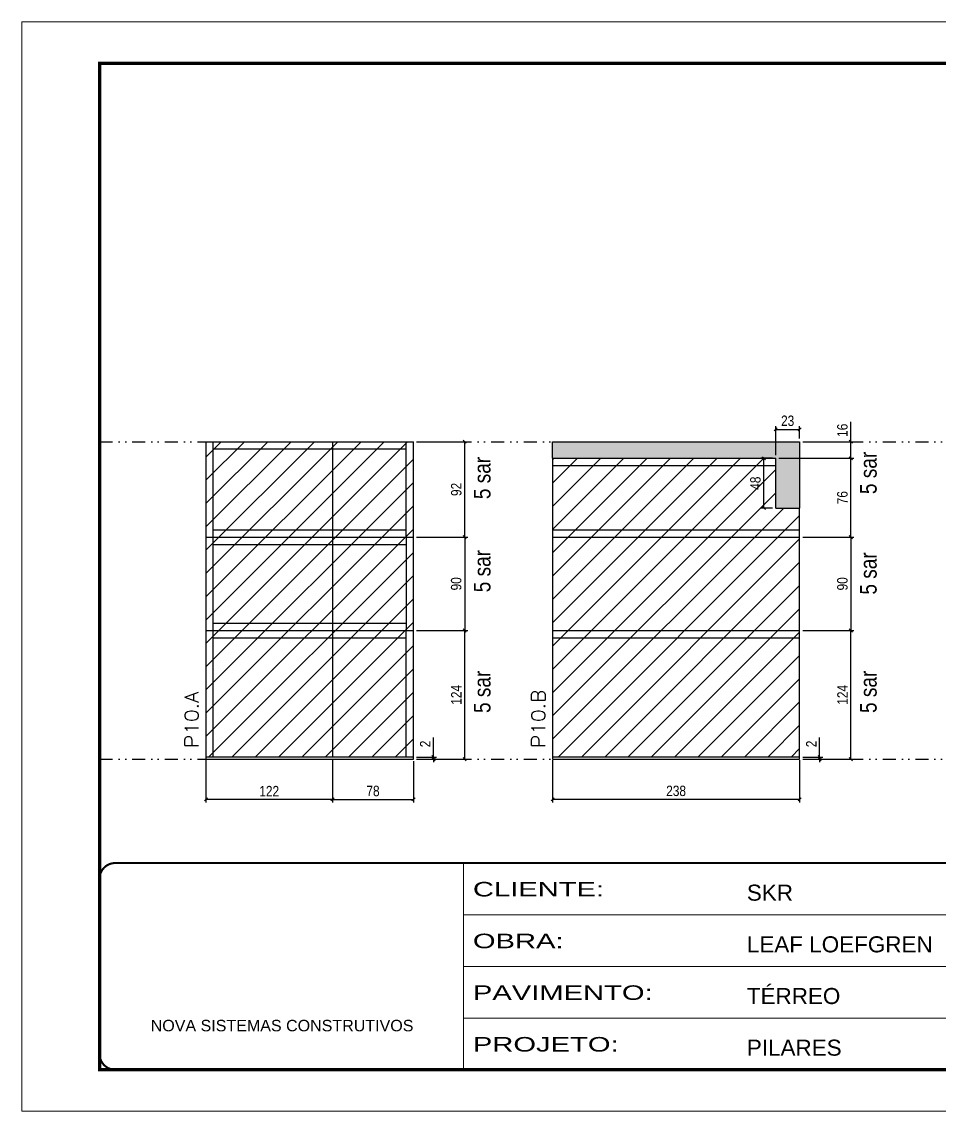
# Model space of a CAD drawing. Extents: x 14400 to 27878, y -21631 to 6985.
# Drawn here: x 19182 to 20066, y -2105 to -1055 of the extents above; entities that cross this region are included whole.
import ezdxf

# ---------------------------------------------------------------- set-up
doc = ezdxf.new("R2010")
doc.units = 0
for name, pattern in [('CONTINUO', [0]), ('DASHED', [0.75, 0.5, -0.25]), ('DIVIDE2', [0.625, 0.25, -0.125, 0, -0.125, 0, -0.125])]:
    doc.linetypes.add(name, pattern=pattern)
for name, color, linetype in [('COTA', 241, 'Continuous'), ('NOMENCLATURA', 7, 'Continuous'), ('Nível', 160, 'Continuous'), ('Painéis', 200, 'Continuous'), ('SARR_2.2x7', 40, 'Continuous')]:
    doc.layers.add(name, color=color, linetype=linetype)
for name, color, linetype, lineweight in [('Folhas', 255, 'Continuous', 9), ('Hachura', 251, 'Continuous', 9), ('SARRAFO DE PRESSAO', 251, 'DASHED', 9), ('Texto Seção', 7, 'Continuous', 15)]:
    doc.layers.add(name, color=color, linetype=linetype, lineweight=lineweight)
doc.styles.add('ARIAL', font='arial.ttf')
doc.styles.add('ARIAL_NARROW', font='ARIALN.TTF', dxfattribs={"height": 0.2})
doc.styles.add('COTA TECNICA', font='techl___.ttf', dxfattribs={"height": 10})
doc.styles.add('COTA TECNICA-50', font='techl___.ttf', dxfattribs={"height": 10})
doc.styles.add('REGUA-120', font='ROMANS.shx', dxfattribs={"height": 15})
doc.styles.add('Tecnologia', font='')
doc.styles.get('Tecnologia').set_extended_font_data('Forgotten Futurist')
doc.dimstyles.new('COTA PAINEL-50', dxfattribs={"dimtxt": 10, "dimasz": 3, "dimexe": 3, "dimexo": 3, "dimgap": 3, "dimtad": 1, "dimdec": 1, "dimzin": 12, "dimdsep": 46, "dimtxsty": 'COTA TECNICA-50', "dimblk1": 'OBLIQUE', "dimblk2": 'OBLIQUE', "dimsah": 1, "dimcen": 0.9, "dimclrd": 4, "dimclre": 4, "dimclrt": 240, "dimadec": 1, "dimazin": 3, "dimtfac": 1, "dimtdec": 1, "dimtmove": 0, "dimatfit": 3, "dimfxl": 1, "dimtolj": 1, "dimtzin": 12, "dimarcsym": 0})
doc.dimstyles.new('PAINEL', dxfattribs={"dimtxt": 10, "dimasz": 3, "dimexe": 3, "dimexo": 3, "dimgap": 3, "dimtad": 1, "dimdec": 1, "dimzin": 12, "dimdsep": 46, "dimtxsty": 'COTA TECNICA', "dimblk1": 'OBLIQUE', "dimblk2": 'OBLIQUE', "dimsah": 1, "dimcen": 0.9, "dimclrd": 4, "dimclre": 4, "dimclrt": 240, "dimadec": 1, "dimazin": 3, "dimtfac": 1, "dimtdec": 1, "dimtmove": 0, "dimatfit": 3, "dimfxl": 1, "dimtolj": 1, "dimtzin": 12, "dimarcsym": 0})

# ---------------------------------------------------------------- blocks, each defined once
blk = doc.blocks.new('9999999999')
at = {"color": 30, "linetype": 'CONTINUO'}
for p, q in [((98564.6, 34230.2), (98564.6, 34429.4)), ((98564.6, 34379.6), (99584, 34379.6)), ((98564.6, 34329.8), (99488, 34329.8)), ((98564.6, 34280), (99488, 34280))]:
    blk.add_line(p, q, dxfattribs=at)
at = {"color": 30, "linetype": 'CONTINUO', "const_width": 2}
blk.add_lwpolyline([(99584, 34230.2), (99584, 34414.4, 0.414214), (99569, 34429.4), (98229, 34429.4, 0.414214), (98214, 34414.4), (98214, 34245.2, 0.414214), (98229, 34230.2), (99584, 34230.2)], format="xyb", dxfattribs=at)
at = {"layer": 'Folhas'}
blk.add_lwpolyline([(98139, 34190.2), (99624, 34190.2), (99624, 35240.2), (98139, 35240.2)], close=True, dxfattribs=at)
at = {"layer": 'Folhas', "color": 30, "const_width": 3}
blk.add_lwpolyline([(98214, 34230.2), (99584, 34230.2), (99584, 35200.2), (98214, 35200.2)], close=True, dxfattribs=at)
at = {"color": 7, "linetype": 'Continuous', "ltscale": 5, "style": 'ARIAL'}
for s, height, p in [('SKR', 15.48, (98837.7, 34393.1)), ('LEAF LOEFGREN', 15.483, (98837.7, 34343.3)), ('TÉRREO', 15.48, (98837.7, 34293.5)), ('NOVA SISTEMAS CONSTRUTIVOS', 11.059, (98263.2, 34267.2)), ('PILARES', 15.48, (98837.7, 34243.7))]:
    blk.add_text(s, height=height, dxfattribs=at).set_placement(p)
at = {"layer": 'Folhas', "color": 7, "style": 'Tecnologia', "width": 1.5}
for s, p in [('CLIENTE:', (98573.7, 34397.2)), ('OBRA:', (98573.7, 34347.3)), ('PAVIMENTO:', (98573.7, 34297.5)), ('PROJETO:', (98573.7, 34247.7))]:
    blk.add_text(s, height=14, dxfattribs=at).set_placement(p)
blk = doc.blocks.new('_Oblique')
at = {"color": 0, "linetype": 'ByBlock', "lineweight": -2}
blk.add_line((-0.5, -0.5), (0.5, 0.5), dxfattribs=at)
blk = doc.blocks.new('*D1189')
at = {"layer": 'COTA', "color": 4, "lineweight": -2, "transparency": 16777216}
for p, q in [((19359.4, -1767), (19359.4, -1807.8)), ((19481.4, -1767), (19481.4, -1807.8)), ((19481.4, -1804.8), (19359.4, -1804.8))]:
    blk.add_line(p, q, dxfattribs=at)
at = {"layer": 'Defpoints', "color": 0, "transparency": 16777216}
for p in [(19359.4, -1764), (19481.4, -1764), (19359.4, -1804.8)]:
    blk.add_point(p, dxfattribs=at)
at = {"layer": 'COTA', "color": 4, "lineweight": -2, "transparency": 16777216, "xscale": 3, "yscale": 3, "zscale": 3, "rotation": 180}
blk.add_blockref('_Oblique', (19359.4, -1804.8), dxfattribs=at)
at = {"layer": 'COTA', "color": 4, "lineweight": -2, "transparency": 16777216, "xscale": 3, "yscale": 3, "zscale": 3}
blk.add_blockref('_Oblique', (19481.4, -1804.8), dxfattribs=at)
at = {"layer": 'COTA', "color": 240, "transparency": 16777216, "insert": (19420.4, -1796.8), "char_height": 10, "attachment_point": 5, "style": 'COTA TECNICA'}
blk.add_mtext('\\A1;122', dxfattribs=at)
blk = doc.blocks.new('*D1190')
at = {"layer": 'COTA', "color": 4, "lineweight": -2, "transparency": 16777216}
for p, q in [((19578.7, -1764), (19578.7, -1745.2)), ((19562.4, -1764), (19581.7, -1764)), ((19562.4, -1766), (19581.7, -1766)), ((19578.7, -1766), (19578.7, -1764)), ((19578.7, -1766), (19578.7, -1769))]:
    blk.add_line(p, q, dxfattribs=at)
at = {"layer": 'Defpoints', "color": 0, "transparency": 16777216}
for p in [(19559.4, -1764), (19559.4, -1766), (19578.7, -1766)]:
    blk.add_point(p, dxfattribs=at)
at = {"layer": 'COTA', "color": 4, "lineweight": -2, "transparency": 16777216, "xscale": 3, "yscale": 3, "zscale": 3}
for p, rotation in [((19578.7, -1764), 270), ((19578.7, -1766), 90)]:
    blk.add_blockref('_Oblique', p, dxfattribs=dict(at, rotation=rotation))
at = {"layer": 'COTA', "color": 240, "transparency": 16777216, "insert": (19570.7, -1751.3), "char_height": 10, "attachment_point": 5, "rotation": 90, "style": 'COTA TECNICA-50'}
blk.add_mtext('\\A1;2', dxfattribs=at)
blk = doc.blocks.new('*D1191')
at = {"layer": 'COTA', "color": 4, "lineweight": -2, "transparency": 16777216}
for p, q in [((19562.4, -1460), (19611.8, -1460)), ((19608.8, -1552), (19608.8, -1460)), ((19562.4, -1552), (19611.8, -1552))]:
    blk.add_line(p, q, dxfattribs=at)
at = {"layer": 'Defpoints', "color": 0, "transparency": 16777216}
for p in [(19559.4, -1460), (19608.8, -1460), (19559.4, -1552)]:
    blk.add_point(p, dxfattribs=at)
at = {"layer": 'COTA', "color": 4, "lineweight": -2, "transparency": 16777216, "xscale": 3, "yscale": 3, "zscale": 3}
for p, rotation in [((19608.8, -1460), 90), ((19608.8, -1552), 270)]:
    blk.add_blockref('_Oblique', p, dxfattribs=dict(at, rotation=rotation))
at = {"layer": 'COTA', "color": 240, "transparency": 16777216, "insert": (19600.7, -1506), "char_height": 10, "attachment_point": 5, "rotation": 90, "style": 'COTA TECNICA-50'}
blk.add_mtext('\\A1;92', dxfattribs=at)
blk = doc.blocks.new('*D1201')
at = {"layer": 'COTA', "color": 4, "linetype": 'ByBlock', "lineweight": -2, "transparency": 16777216}
for p, q in [((19562.4, -1642), (19611.8, -1642)), ((19608.8, -1766), (19608.8, -1642)), ((19562.4, -1766), (19611.8, -1766))]:
    blk.add_line(p, q, dxfattribs=at)
at = {"layer": 'Defpoints', "color": 0, "linetype": 'ByBlock', "transparency": 16777216}
for p in [(19559.4, -1642), (19608.8, -1642), (19559.4, -1766)]:
    blk.add_point(p, dxfattribs=at)
at = {"layer": 'COTA', "color": 4, "linetype": 'ByBlock', "lineweight": -2, "transparency": 16777216, "xscale": 3, "yscale": 3, "zscale": 3}
for p, rotation in [((19608.8, -1642), 90), ((19608.8, -1766), 270)]:
    blk.add_blockref('_Oblique', p, dxfattribs=dict(at, rotation=rotation))
at = {"layer": 'COTA', "color": 240, "linetype": 'ByBlock', "transparency": 16777216, "insert": (19600.7, -1704), "char_height": 10, "attachment_point": 5, "rotation": 90, "style": 'COTA TECNICA'}
blk.add_mtext('\\A1;124', dxfattribs=at)
blk = doc.blocks.new('*D1202')
at = {"layer": 'COTA', "color": 4, "linetype": 'ByBlock', "lineweight": -2, "transparency": 16777216}
for p, q in [((19562.4, -1642), (19611.8, -1642)), ((19608.8, -1766), (19608.8, -1642)), ((19562.4, -1766), (19611.8, -1766))]:
    blk.add_line(p, q, dxfattribs=at)
at = {"layer": 'Defpoints', "color": 0, "linetype": 'ByBlock', "transparency": 16777216}
for p in [(19559.4, -1642), (19608.8, -1642), (19559.4, -1766)]:
    blk.add_point(p, dxfattribs=at)
at = {"layer": 'COTA', "color": 4, "linetype": 'ByBlock', "lineweight": -2, "transparency": 16777216, "xscale": 3, "yscale": 3, "zscale": 3}
for p, rotation in [((19608.8, -1642), 90), ((19608.8, -1766), 270)]:
    blk.add_blockref('_Oblique', p, dxfattribs=dict(at, rotation=rotation))
at = {"layer": 'COTA', "color": 240, "linetype": 'ByBlock', "transparency": 16777216, "insert": (19600.7, -1704), "char_height": 10, "attachment_point": 5, "rotation": 90, "style": 'COTA TECNICA'}
blk.add_mtext('\\A1;124', dxfattribs=at)
blk = doc.blocks.new('*D1192')
at = {"layer": 'COTA', "color": 4, "lineweight": -2, "transparency": 16777216}
for p, q in [((19693.5, -1767), (19693.5, -1807.8)), ((19931.5, -1767), (19931.5, -1807.8)), ((19931.5, -1804.8), (19693.5, -1804.8))]:
    blk.add_line(p, q, dxfattribs=at)
at = {"layer": 'Defpoints', "color": 0, "transparency": 16777216}
for p in [(19693.5, -1764), (19931.5, -1764), (19693.5, -1804.8)]:
    blk.add_point(p, dxfattribs=at)
at = {"layer": 'COTA', "color": 4, "lineweight": -2, "transparency": 16777216, "xscale": 3, "yscale": 3, "zscale": 3, "rotation": 180}
blk.add_blockref('_Oblique', (19693.5, -1804.8), dxfattribs=at)
at = {"layer": 'COTA', "color": 4, "lineweight": -2, "transparency": 16777216, "xscale": 3, "yscale": 3, "zscale": 3}
blk.add_blockref('_Oblique', (19931.5, -1804.8), dxfattribs=at)
at = {"layer": 'COTA', "color": 240, "transparency": 16777216, "insert": (19812.5, -1796.6), "char_height": 10, "attachment_point": 5, "style": 'COTA TECNICA'}
blk.add_mtext('\\A1;238', dxfattribs=at)
blk = doc.blocks.new('*D1193')
at = {"layer": 'COTA', "color": 4, "lineweight": -2, "transparency": 16777216}
for p, q in [((19950.8, -1764), (19950.8, -1745.2)), ((19934.5, -1764), (19953.8, -1764)), ((19934.5, -1766), (19953.8, -1766)), ((19950.8, -1766), (19950.8, -1764)), ((19950.8, -1766), (19950.8, -1769))]:
    blk.add_line(p, q, dxfattribs=at)
at = {"layer": 'Defpoints', "color": 0, "transparency": 16777216}
for p in [(19931.5, -1764), (19931.5, -1766), (19950.8, -1766)]:
    blk.add_point(p, dxfattribs=at)
at = {"layer": 'COTA', "color": 4, "lineweight": -2, "transparency": 16777216, "xscale": 3, "yscale": 3, "zscale": 3}
for p, rotation in [((19950.8, -1764), 270), ((19950.8, -1766), 90)]:
    blk.add_blockref('_Oblique', p, dxfattribs=dict(at, rotation=rotation))
at = {"layer": 'COTA', "color": 240, "transparency": 16777216, "insert": (19942.8, -1751.3), "char_height": 10, "attachment_point": 5, "rotation": 90, "style": 'COTA TECNICA-50'}
blk.add_mtext('\\A1;2', dxfattribs=at)
blk = doc.blocks.new('*D1194')
at = {"layer": 'COTA', "color": 4, "lineweight": -2, "transparency": 16777216}
for p, q in [((19911.5, -1476), (19983.9, -1476)), ((19980.9, -1552), (19980.9, -1476)), ((19934.5, -1552), (19983.9, -1552))]:
    blk.add_line(p, q, dxfattribs=at)
at = {"layer": 'Defpoints', "color": 0, "transparency": 16777216}
for p in [(19908.5, -1476), (19980.9, -1476), (19931.5, -1552)]:
    blk.add_point(p, dxfattribs=at)
at = {"layer": 'COTA', "color": 4, "lineweight": -2, "transparency": 16777216, "xscale": 3, "yscale": 3, "zscale": 3}
for p, rotation in [((19980.9, -1476), 90), ((19980.9, -1552), 270)]:
    blk.add_blockref('_Oblique', p, dxfattribs=dict(at, rotation=rotation))
at = {"layer": 'COTA', "color": 240, "transparency": 16777216, "insert": (19972.8, -1514), "char_height": 10, "attachment_point": 5, "rotation": 90, "style": 'COTA TECNICA-50'}
blk.add_mtext('\\A1;76', dxfattribs=at)
blk = doc.blocks.new('*D1203')
at = {"layer": 'COTA', "color": 4, "linetype": 'ByBlock', "lineweight": -2, "transparency": 16777216}
for p, q in [((19934.5, -1642), (19983.9, -1642)), ((19980.9, -1766), (19980.9, -1642)), ((19934.5, -1766), (19983.9, -1766))]:
    blk.add_line(p, q, dxfattribs=at)
at = {"layer": 'Defpoints', "color": 0, "linetype": 'ByBlock', "transparency": 16777216}
for p in [(19931.5, -1642), (19980.9, -1642), (19931.5, -1766)]:
    blk.add_point(p, dxfattribs=at)
at = {"layer": 'COTA', "color": 4, "linetype": 'ByBlock', "lineweight": -2, "transparency": 16777216, "xscale": 3, "yscale": 3, "zscale": 3}
for p, rotation in [((19980.9, -1642), 90), ((19980.9, -1766), 270)]:
    blk.add_blockref('_Oblique', p, dxfattribs=dict(at, rotation=rotation))
at = {"layer": 'COTA', "color": 240, "linetype": 'ByBlock', "transparency": 16777216, "insert": (19972.8, -1704), "char_height": 10, "attachment_point": 5, "rotation": 90, "style": 'COTA TECNICA'}
blk.add_mtext('\\A1;124', dxfattribs=at)
blk = doc.blocks.new('*D1204')
at = {"layer": 'COTA', "color": 4, "linetype": 'ByBlock', "lineweight": -2, "transparency": 16777216}
for p, q in [((19934.5, -1642), (19983.9, -1642)), ((19980.9, -1766), (19980.9, -1642)), ((19934.5, -1766), (19983.9, -1766))]:
    blk.add_line(p, q, dxfattribs=at)
at = {"layer": 'Defpoints', "color": 0, "linetype": 'ByBlock', "transparency": 16777216}
for p in [(19931.5, -1642), (19980.9, -1642), (19931.5, -1766)]:
    blk.add_point(p, dxfattribs=at)
at = {"layer": 'COTA', "color": 4, "linetype": 'ByBlock', "lineweight": -2, "transparency": 16777216, "xscale": 3, "yscale": 3, "zscale": 3}
for p, rotation in [((19980.9, -1642), 90), ((19980.9, -1766), 270)]:
    blk.add_blockref('_Oblique', p, dxfattribs=dict(at, rotation=rotation))
at = {"layer": 'COTA', "color": 240, "linetype": 'ByBlock', "transparency": 16777216, "insert": (19972.8, -1704), "char_height": 10, "attachment_point": 5, "rotation": 90, "style": 'COTA TECNICA'}
blk.add_mtext('\\A1;124', dxfattribs=at)
blk = doc.blocks.new('*D1197')
at = {"layer": 'COTA', "color": 4, "lineweight": -2, "transparency": 16777216}
for p, q in [((19481.4, -1767), (19481.4, -1807.8)), ((19559.4, -1768), (19559.4, -1807.8)), ((19481.4, -1804.8), (19559.4, -1804.8))]:
    blk.add_line(p, q, dxfattribs=at)
at = {"layer": 'Defpoints', "color": 0, "transparency": 16777216}
for p in [(19481.4, -1764), (19559.4, -1765), (19559.4, -1804.8)]:
    blk.add_point(p, dxfattribs=at)
at = {"layer": 'COTA', "color": 4, "lineweight": -2, "transparency": 16777216, "xscale": 3, "yscale": 3, "zscale": 3, "rotation": 180}
blk.add_blockref('_Oblique', (19481.4, -1804.8), dxfattribs=at)
at = {"layer": 'COTA', "color": 4, "lineweight": -2, "transparency": 16777216, "xscale": 3, "yscale": 3, "zscale": 3}
blk.add_blockref('_Oblique', (19559.4, -1804.8), dxfattribs=at)
at = {"layer": 'COTA', "color": 240, "transparency": 16777216, "insert": (19520.4, -1796.7), "char_height": 10, "attachment_point": 5, "style": 'COTA TECNICA'}
blk.add_mtext('\\A1;78', dxfattribs=at)
blk = doc.blocks.new('*D1198')
at = {"layer": 'COTA', "color": 4, "lineweight": -2, "transparency": 16777216}
for p, q in [((19980.9, -1460), (19980.9, -1441)), ((19934.5, -1460), (19983.9, -1460)), ((19980.9, -1476), (19980.9, -1460)), ((19911.5, -1476), (19983.9, -1476))]:
    blk.add_line(p, q, dxfattribs=at)
at = {"layer": 'Defpoints', "color": 0, "transparency": 16777216}
for p in [(19931.5, -1460), (19980.9, -1460), (19908.5, -1476)]:
    blk.add_point(p, dxfattribs=at)
at = {"layer": 'COTA', "color": 4, "lineweight": -2, "transparency": 16777216, "xscale": 3, "yscale": 3, "zscale": 3}
for p, rotation in [((19980.9, -1460), 90), ((19980.9, -1476), 270)]:
    blk.add_blockref('_Oblique', p, dxfattribs=dict(at, rotation=rotation))
at = {"layer": 'COTA', "color": 240, "transparency": 16777216, "insert": (19972.8, -1449), "char_height": 10, "attachment_point": 5, "rotation": 90, "style": 'COTA TECNICA'}
blk.add_mtext('\\A1;16', dxfattribs=at)
blk = doc.blocks.new('*D1199')
at = {"layer": 'COTA', "color": 4, "lineweight": -2, "transparency": 16777216}
for p, q in [((19905.5, -1476), (19894.1, -1476)), ((19897.1, -1524), (19897.1, -1476)), ((19905.5, -1524), (19894.1, -1524))]:
    blk.add_line(p, q, dxfattribs=at)
at = {"layer": 'Defpoints', "color": 0, "transparency": 16777216}
for p in [(19897.1, -1476), (19908.5, -1476), (19908.5, -1524)]:
    blk.add_point(p, dxfattribs=at)
at = {"layer": 'COTA', "color": 4, "lineweight": -2, "transparency": 16777216, "xscale": 3, "yscale": 3, "zscale": 3}
for p, rotation in [((19897.1, -1476), 90), ((19897.1, -1524), 270)]:
    blk.add_blockref('_Oblique', p, dxfattribs=dict(at, rotation=rotation))
at = {"layer": 'COTA', "color": 240, "transparency": 16777216, "insert": (19889, -1500), "char_height": 10, "attachment_point": 5, "rotation": 90, "style": 'COTA TECNICA'}
blk.add_mtext('\\A1;48', dxfattribs=at)
blk = doc.blocks.new('*D1200')
at = {"layer": 'COTA', "color": 4, "lineweight": -2, "transparency": 16777216}
for p, q in [((19908.5, -1473), (19908.5, -1445.2)), ((19908.5, -1448.2), (19931.5, -1448.2)), ((19931.5, -1457), (19931.5, -1445.2))]:
    blk.add_line(p, q, dxfattribs=at)
at = {"layer": 'Defpoints', "color": 0, "transparency": 16777216}
for p in [(19931.5, -1448.2), (19931.5, -1460), (19908.5, -1476)]:
    blk.add_point(p, dxfattribs=at)
at = {"layer": 'COTA', "color": 4, "lineweight": -2, "transparency": 16777216, "xscale": 3, "yscale": 3, "zscale": 3, "rotation": 180}
blk.add_blockref('_Oblique', (19908.5, -1448.2), dxfattribs=at)
at = {"layer": 'COTA', "color": 4, "lineweight": -2, "transparency": 16777216, "xscale": 3, "yscale": 3, "zscale": 3}
blk.add_blockref('_Oblique', (19931.5, -1448.2), dxfattribs=at)
at = {"layer": 'COTA', "color": 240, "transparency": 16777216, "insert": (19920, -1439.9), "char_height": 10, "attachment_point": 5, "style": 'COTA TECNICA'}
blk.add_mtext('\\A1;23', dxfattribs=at)
blk = doc.blocks.new('*D1230')
at = {"layer": 'COTA', "color": 4, "lineweight": -2, "transparency": 16777216}
for p, q in [((19562.4, -1552), (19611.8, -1552)), ((19608.8, -1552), (19608.8, -1642)), ((19562.4, -1642), (19611.8, -1642))]:
    blk.add_line(p, q, dxfattribs=at)
at = {"layer": 'Defpoints', "color": 0, "transparency": 16777216}
for p in [(19559.4, -1552), (19559.4, -1642), (19608.8, -1642)]:
    blk.add_point(p, dxfattribs=at)
at = {"layer": 'COTA', "color": 4, "lineweight": -2, "transparency": 16777216, "xscale": 3, "yscale": 3, "zscale": 3}
for p, rotation in [((19608.8, -1552), 90), ((19608.8, -1642), 270)]:
    blk.add_blockref('_Oblique', p, dxfattribs=dict(at, rotation=rotation))
at = {"layer": 'COTA', "color": 240, "transparency": 16777216, "insert": (19600.6, -1597), "char_height": 10, "attachment_point": 5, "rotation": 90, "style": 'COTA TECNICA'}
blk.add_mtext('\\A1;90', dxfattribs=at)
blk = doc.blocks.new('*D1231')
at = {"layer": 'COTA', "color": 4, "lineweight": -2, "transparency": 16777216}
for p, q in [((19934.5, -1552), (19983.9, -1552)), ((19980.9, -1552), (19980.9, -1642)), ((19934.5, -1642), (19983.9, -1642))]:
    blk.add_line(p, q, dxfattribs=at)
at = {"layer": 'Defpoints', "color": 0, "transparency": 16777216}
for p in [(19931.5, -1552), (19931.5, -1642), (19980.9, -1642)]:
    blk.add_point(p, dxfattribs=at)
at = {"layer": 'COTA', "color": 4, "lineweight": -2, "transparency": 16777216, "xscale": 3, "yscale": 3, "zscale": 3}
for p, rotation in [((19980.9, -1552), 90), ((19980.9, -1642), 270)]:
    blk.add_blockref('_Oblique', p, dxfattribs=dict(at, rotation=rotation))
at = {"layer": 'COTA', "color": 240, "transparency": 16777216, "insert": (19972.8, -1597), "char_height": 10, "attachment_point": 5, "rotation": 90, "style": 'COTA TECNICA'}
blk.add_mtext('\\A1;90', dxfattribs=at)

msp = doc.modelspace()

# ---------------------------------------------------------------- hatches: boundary and pattern name
at = {"layer": 'COTA'}
h = msp.add_hatch(dxfattribs=at)
h.set_pattern_fill('AR-CONC', color=256, scale=0.03)
h.set_pattern_definition([(50, (3024.673, 1236.575), (5.4655401, -0.4781726), [0.5715, -6.2865]), (355, (3024.673, 1236.575), (-1.0573026, 5.7317054), [0.4572, -5.0292175]), (100.451445, (3025.1284, 1236.535), (4.4082374, 5.2535326), [0.4857003, -5.3427073]), (46.1842, (3024.673, 1238.099), (8.1323712, -1.2612698), [0.85725, -9.42975]), (96.63556, (3025.3506, 1237.994), (7.122124, 7.4227837), [0.7285507, -8.0140682]), (351.18415, (3024.673, 1238.099), (7.122124, 7.4227837), [0.685799, -7.543792]), (21, (3025.435, 1237.718), (4.5484317, -3.067956), [0.5715, -6.2865]), (326, (3025.435, 1237.718), (1.8540609, 5.525639), [0.4572, -5.0292]), (71.451445, (3025.814, 1237.4624), (6.4024926, 2.457683), [0.4857003, -5.3426981]), (37.5, (3024.6729, 1236.5751), (0.0926581, 2.53665117), [0, -4.96824, 0, -5.1054, 0, -5.04825]), (7.5, (3024.673, 1236.575), (2.00458988, 3.00541724), [0, -2.91084, 0, -4.85394, 0, -1.92405]), (327.5, (3022.9736, 1236.5751), (4.06771786, -0.17186232), [0, -1.905, 0, -5.9436, 0, -7.8867]), (317.5, (3022.2116, 1236.575), (4.44387544, 0.7627947), [0, -2.4765, 0, -3.94716, 0, -5.6007])])
h.paths.add_polyline_path([(19908.53, -1476.02), (19908.53, -1524.02), (19931.53, -1524.02), (19931.53, -1460.02), (19693.53, -1460.02), (19693.53, -1476.02)])
at = {"layer": 'Hachura'}
h = msp.add_hatch(dxfattribs=at)
h.set_pattern_fill('ANSI31', color=256, scale=5)
h.paths.add_polyline_path([(19481.4, -1460.02), (19359.4, -1460.02), (19359.4, -1552.02), (19481.4, -1552.02)])
h.paths.add_polyline_path([(19559.4, -1460.02), (19481.4, -1460.02), (19481.4, -1552.02), (19559.4, -1552.02)])
h.paths.add_polyline_path([(19559.4, -1552.02), (19481.4, -1552.02), (19481.4, -1642.02), (19559.4, -1642.02)])
h.paths.add_polyline_path([(19481.4, -1552.02), (19359.4, -1552.02), (19359.4, -1642.02), (19481.4, -1642.02)])
h.paths.add_polyline_path([(19481.4, -1642.02), (19359.4, -1642.02), (19359.4, -1764.02), (19481.4, -1764.02)])
h.paths.add_polyline_path([(19559.4, -1642.02), (19481.4, -1642.02), (19481.4, -1764.02), (19559.4, -1764.02)])
h.paths.add_polyline_path([(19931.53, -1642.02), (19693.53, -1642.02), (19693.53, -1764.02), (19931.53, -1764.02)])
h.paths.add_polyline_path([(19931.53, -1552.02), (19693.53, -1552.02), (19693.53, -1642.02), (19931.53, -1642.02)])
h.paths.add_polyline_path([(19931.53, -1524.02), (19908.53, -1524.02), (19908.53, -1476.02), (19693.53, -1476.02), (19693.53, -1552.02), (19931.53, -1552.02)])
h.paths.add_polyline_path([(20113.37, -1524.04), (20094.37, -1524.04), (20094.37, -1614.02), (20113.37, -1614.02)])
h.paths.add_polyline_path([(20113.37, -1614.02), (20094.37, -1614.02), (20094.37, -1764.02), (20113.37, -1764.02)])
h.paths.add_polyline_path([(20387.68, -1476.02), (20265.68, -1476.02), (20265.68, -1554.02), (20387.68, -1554.02)])
h.paths.add_polyline_path([(20525.68, -1476.02), (20387.68, -1476.02), (20387.68, -1554.02), (20525.68, -1554.02)])
h.paths.add_polyline_path([(20525.68, -1554.02), (20387.68, -1554.02), (20387.68, -1614.02), (20525.68, -1614.02)])
h.paths.add_polyline_path([(20387.68, -1554.02), (20265.68, -1554.02), (20265.68, -1614.02), (20387.68, -1614.02)])
h.paths.add_polyline_path([(20387.68, -1614.02), (20265.68, -1614.02), (20265.68, -1642.02), (20387.68, -1642.02)])
h.paths.add_polyline_path([(20525.68, -1614.02), (20387.68, -1614.02), (20387.68, -1642.02), (20525.68, -1642.02)])
h.paths.add_polyline_path([(20525.68, -1642.02), (20387.68, -1642.02), (20387.68, -1764.02), (20525.68, -1764.02)])
h.paths.add_polyline_path([(20387.68, -1642.02), (20265.68, -1642.02), (20265.68, -1764.02), (20387.68, -1764.02)])

# ---------------------------------------------------------------- linework, layer by layer
at = {"layer": 'COTA'}
for p, q in [((19693.53, -1476.02), (19693.53, -1460.02)), ((19693.53, -1460.02), (19931.53, -1460.02)), ((19931.53, -1460.02), (19931.53, -1524.02))]:
    msp.add_line(p, q, dxfattribs=at)
at = {"layer": 'Nível', "color": 4, "linetype": 'DIVIDE2', "ltscale": 50}
for p, q in [((19256.97, -1460.02), (20626.97, -1460.02)), ((19256.97, -1766.02), (20626.97, -1766.02))]:
    msp.add_line(p, q, dxfattribs=at)
at = {"layer": 'Painéis'}
for p, q in [((19359.4, -1460.02), (19359.4, -1764.02)), ((19359.4, -1460.02), (19559.4, -1460.02)), ((19481.4, -1460.02), (19481.4, -1764.02)), ((19559.4, -1764.02), (19559.4, -1460.02)), ((19693.53, -1476.02), (19693.53, -1764.02)), ((19693.53, -1476.02), (19908.53, -1476.02)), ((19908.53, -1524.02), (19908.53, -1476.02)), ((19908.53, -1524.02), (19931.53, -1524.02)), ((19931.53, -1764.02), (19931.53, -1524.02)), ((19359.4, -1552.02), (19559.4, -1552.02)), ((19693.53, -1552.02), (19931.53, -1552.02)), ((19359.4, -1642.02), (19559.4, -1642.02)), ((19693.53, -1642.02), (19931.53, -1642.02))]:
    msp.add_line(p, q, dxfattribs=at)
for points in [[(19559.4, -1764.02), (19359.4, -1764.02), (19359.4, -1766.02), (19559.4, -1766.02)], [(19931.53, -1764.02), (19693.53, -1764.02), (19693.53, -1766.02), (19931.53, -1766.02)]]:
    msp.add_lwpolyline(points, close=True, dxfattribs=at)
at = {"layer": 'SARR_2.2x7'}
for p, q in [((19366.4, -1552.02), (19366.4, -1460.02)), ((19366.4, -1467.02), (19481.4, -1467.02)), ((19481.4, -1467.02), (19552.4, -1467.02)), ((19552.4, -1552.02), (19552.4, -1460.02)), ((19693.53, -1483.02), (19908.53, -1483.02)), ((19366.4, -1545.02), (19481.4, -1545.02)), ((19366.4, -1642.02), (19366.4, -1552.02)), ((19481.4, -1545.02), (19552.4, -1545.02)), ((19552.4, -1552.02), (19552.4, -1642.02)), ((19693.53, -1545.02), (19931.53, -1545.02)), ((19366.4, -1559.02), (19481.4, -1559.02)), ((19481.4, -1559.02), (19552.4, -1559.02)), ((19366.4, -1635.02), (19481.4, -1635.02)), ((19481.4, -1635.02), (19552.4, -1635.02)), ((19366.4, -1764.02), (19366.4, -1642.02)), ((19552.4, -1764.02), (19552.4, -1642.02)), ((19366.4, -1649.02), (19481.4, -1649.02)), ((19481.4, -1649.02), (19552.4, -1649.02)), ((19693.53, -1649.02), (19931.53, -1649.02))]:
    msp.add_line(p, q, dxfattribs=at)

# ---------------------------------------------------------------- block references
at = {"layer": 'SARRAFO DE PRESSAO', "color": 6, "linetype": 'ByBlock'}
msp.add_blockref('9999999999', (-78957.01, -36295.5), dxfattribs=at)

# ---------------------------------------------------------------- texts
at = {"layer": 'NOMENCLATURA', "style": 'ARIAL_NARROW'}
for p in [(19633.64, -1515.36), (20005.77, -1510.5), (19633.64, -1605.14), (20005.77, -1607.4), (19633.64, -1721.5), (20005.77, -1721.5)]:
    msp.add_text('5 sar', height=16, rotation=90, dxfattribs=at).set_placement(p)
at = {"layer": 'Texto Seção', "style": 'REGUA-120', "width": 1.1}
for s, p in [('P10.B', (19686.28, -1755.25)), ('P10.A', (19352.15, -1755.25))]:
    msp.add_text(s, height=13, rotation=90, dxfattribs=at).set_placement(p)

# ---------------------------------------------------------------- dimensions: what is measured, and where the dimension line sits
at = {"layer": 'COTA'}
for base, p1, p2, picture, middle in [((19931.53, -1448.16), (19908.53, -1476.02), (19931.53, -1460.02), '*D1200', (19920.03, -1439.94)), ((19559.4, -1804.84), (19481.4, -1764.02), (19559.4, -1765.02), '*D1197', (19520.4, -1796.74))]:
    dim = msp.add_linear_dim(base=base, p1=p1, p2=p2, dimstyle='PAINEL', dxfattribs=at)
    dim.commit()
    dim.dimension.update_dxf_attribs({"geometry": picture, "text_midpoint": middle})
for base, p1, p2, dimstyle, picture, middle in [((19980.89, -1460.02), (19908.53, -1476.02), (19931.53, -1460.02), 'PAINEL', '*D1198', (19972.79, -1449.01)), ((19608.77, -1460.02), (19559.4, -1552.02), (19559.4, -1460.02), 'COTA PAINEL-50', '*D1191', (19600.68, -1506.02)), ((19897.12, -1476.02), (19908.53, -1524.02), (19908.53, -1476.02), 'PAINEL', '*D1199', (19889.03, -1500.02)), ((19980.89, -1476.02), (19931.53, -1552.02), (19908.53, -1476.02), 'COTA PAINEL-50', '*D1194', (19972.79, -1514.02)), ((19608.77, -1642.02), (19559.4, -1552.02), (19559.4, -1642.02), 'PAINEL', '*D1230', (19600.64, -1597.02)), ((19980.89, -1642.02), (19931.53, -1552.02), (19931.53, -1642.02), 'PAINEL', '*D1231', (19972.76, -1597.02))]:
    dim = msp.add_linear_dim(base=base, p1=p1, p2=p2, angle=90, dimstyle=dimstyle, dxfattribs=at)
    dim.commit()
    dim.dimension.update_dxf_attribs({"geometry": picture, "text_midpoint": middle})
at = {"layer": 'COTA', "linetype": 'ByBlock'}
for p1, p2, picture, middle in [((19559.4, -1766.02), (19559.4, -1642.02), '*D1201', (19600.7, -1704.02)), ((19559.4, -1766.02), (19559.4, -1642.02), '*D1202', (19600.7, -1704.02)), ((19931.53, -1766.02), (19931.53, -1642.02), '*D1203', (19972.82, -1704.02)), ((19931.53, -1766.02), (19931.53, -1642.02), '*D1204', (19972.82, -1704.02))]:
    dim = msp.add_aligned_dim(p1=p1, p2=p2, distance=-49.37, dimstyle='PAINEL', dxfattribs=at)
    dim.commit()
    dim.dimension.update_dxf_attribs({"geometry": picture, "text_midpoint": middle})
at = {"layer": 'COTA'}
for base, p1, p2, picture, middle in [((19578.66, -1766.02), (19559.4, -1764.02), (19559.4, -1766.02), '*D1190', (19578.66, -1751.27)), ((19950.78, -1766.02), (19931.53, -1764.02), (19931.53, -1766.02), '*D1193', (19950.78, -1751.27))]:
    dim = msp.add_linear_dim(base=base, p1=p1, p2=p2, angle=90, dimstyle='COTA PAINEL-50', dxfattribs=at)
    dim.commit()
    dim.dimension.update_dxf_attribs({"geometry": picture, "text_midpoint": middle, "dimtype": 160})
for base, p1, p2, picture, middle in [((19359.4, -1804.84), (19481.4, -1764.02), (19359.4, -1764.02), '*D1189', (19420.4, -1796.78)), ((19693.53, -1804.84), (19931.53, -1764.02), (19693.53, -1764.02), '*D1192', (19812.53, -1796.6))]:
    dim = msp.add_linear_dim(base=base, p1=p1, p2=p2, angle=180, dimstyle='PAINEL', override={"dimarcsym": 2}, dxfattribs=at)
    dim.commit()
    dim.dimension.update_dxf_attribs({"geometry": picture, "text_midpoint": middle})

doc.saveas('drawing.dxf')
